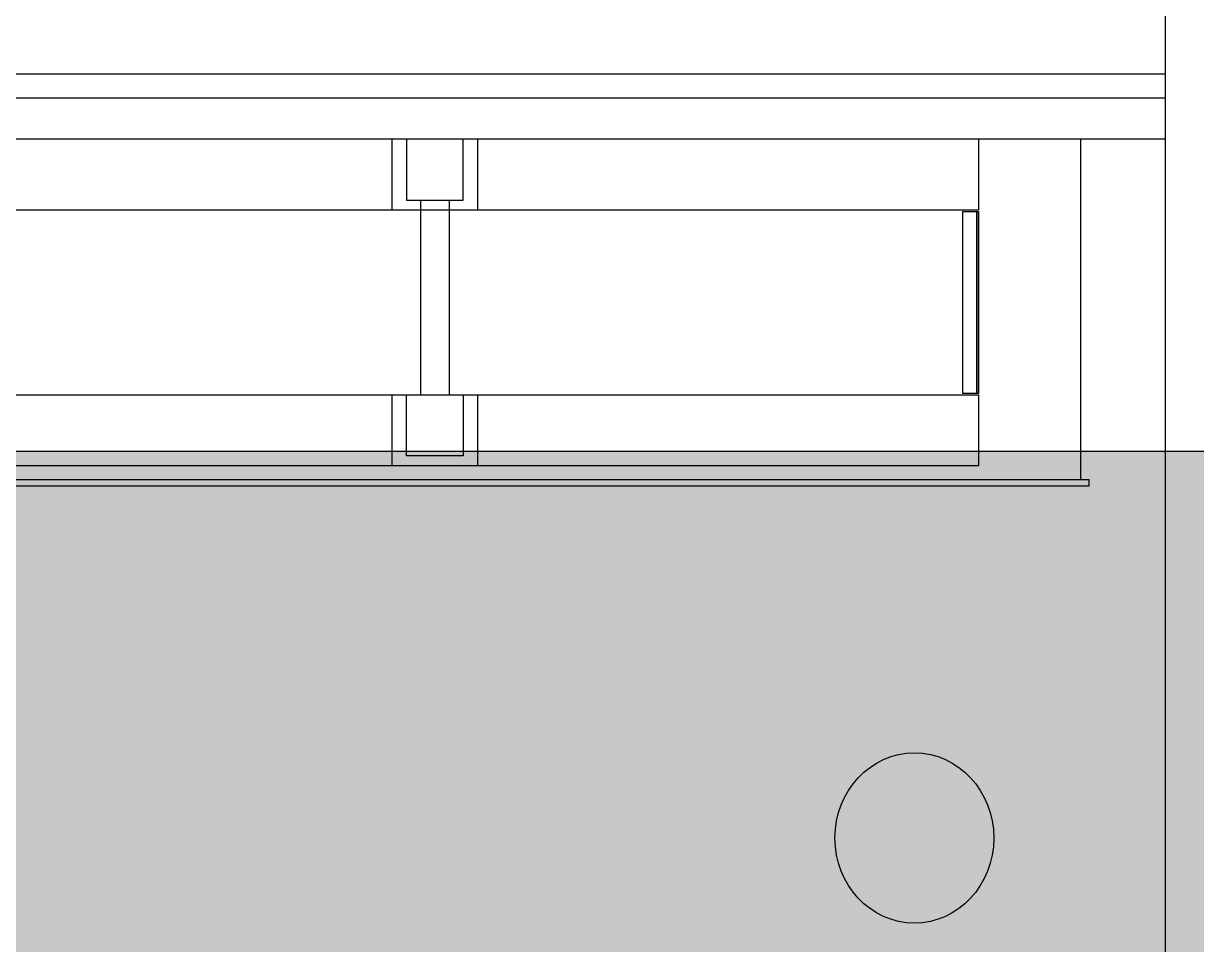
# Model space of a CAD drawing. Header units: metres. Extents: x 19 to 194, y 62 to 154.
# Drawn here: x 33.24 to 37.368, y 137.665 to 140.908 of the extents above; entities that cross this region are included whole.
import ezdxf

# ---------------------------------------------------------------- set-up
doc = ezdxf.new("R2010")
doc.units = ezdxf.units.M
doc.header["$MEASUREMENT"] = 0
doc.layers.add('ALL', color=7, linetype='Continuous')
doc.layers.add('ALL4', color=7, linetype='Continuous')

msp = doc.modelspace()

# ---------------------------------------------------------------- hatches: boundary and pattern name
at = {"layer": 'ALL4', "lineweight": 0, "true_color": 0xe6e6e6, "transparency": 33554687}
h = msp.add_hatch(color=254, dxfattribs=at)
h.dxf.hatch_style = 1
h.paths.add_polyline_path([(181.2945, 128.8704), (187.0549, 128.8704), (187.0549, 139.3912), (29.3495, 139.4008), (29.3495, 127.8507), (32.7796, 127.8507), (32.7295, 82.9907), (29.3495, 82.9907), (29.3495, 69.8204), (187.0545, 69.8204), (187.0545, 83.1151), (181.2945, 83.1151)])

# ---------------------------------------------------------------- linework, layer by layer
at = {"layer": 'ALL', "color": 18, "lineweight": 25, "true_color": 0x000000}
for points in [[(37.2571, 152.9888), (37.2571, 136.6865), (37.4201, 136.6865), (37.4201, 142.7352), (37.2571, 142.7352)], [(28.5001, 140.7303), (37.2571, 140.7303), (37.2571, 140.6453)], [(36.6001, 140.5003), (36.6001, 140.2503), (29.1251, 140.2503)], [(34.5376, 140.2503), (34.5376, 140.5003)], [(34.8376, 140.5003), (34.8376, 140.2503)], [(36.9601, 139.3004), (36.9601, 140.5003)], [(34.6376, 140.2853), (34.6376, 139.6003)], [(34.7376, 140.2853), (34.7376, 139.6003)], [(30.8126, 139.6002), (36.6001, 139.6003), (36.6001, 139.3503), (30.8126, 139.3502)], [(34.5376, 139.3503), (34.5376, 139.6003)], [(34.8376, 139.6003), (34.8376, 139.3503)]]:
    msp.add_lwpolyline(points, dxfattribs=at)
for points in [[(37.2571, 140.6453), (37.2571, 140.5003), (28.5001, 140.5003), (28.5001, 140.6453)], [(34.5876, 140.5003), (34.5876, 140.2853), (34.7876, 140.2853), (34.7876, 140.5003)], [(36.5451, 139.6053), (36.5451, 140.2453), (36.5951, 140.2453), (36.5951, 139.6053)], [(36.5951, 139.6053), (36.5951, 140.2453), (36.6001, 140.2453), (36.6001, 139.6053)], [(36.6001, 139.6003), (36.6001, 139.3503), (30.8126, 139.3503), (30.8126, 139.6003)], [(34.7876, 139.6003), (34.7876, 139.3853), (34.5876, 139.3853), (34.5876, 139.6003)], [(36.9901, 139.3003), (30.6876, 139.3003), (30.6876, 139.2803), (36.9901, 139.2803)]]:
    msp.add_lwpolyline(points, close=True, dxfattribs=at)
msp.add_ellipse((36.3751, 138.0399), major_axis=(0, -0.2999), ratio=0.932055, dxfattribs=at)
at = {"layer": 'ALL4', "color": 18, "lineweight": 25, "true_color": 0x000000}
for points in [[(37.2571, 152.9888), (37.2571, 136.6865), (37.4201, 136.6865), (37.4201, 142.7352), (37.2571, 142.7352)], [(28.5001, 140.7303), (37.2571, 140.7303), (37.2571, 140.6453)], [(36.6001, 140.5003), (36.6001, 140.2503), (29.1251, 140.2503)], [(34.5376, 140.2503), (34.5376, 140.5003)], [(34.8376, 140.5003), (34.8376, 140.2503)], [(36.9601, 139.3004), (36.9601, 140.5003)], [(34.6376, 140.2853), (34.6376, 139.6003)], [(34.7376, 140.2853), (34.7376, 139.6003)], [(30.8126, 139.6002), (36.6001, 139.6003), (36.6001, 139.3503), (30.8126, 139.3502)], [(34.5376, 139.3503), (34.5376, 139.6003)], [(34.8376, 139.6003), (34.8376, 139.3503)]]:
    msp.add_lwpolyline(points, dxfattribs=at)
for points in [[(37.2571, 140.6453), (37.2571, 140.5003), (28.5001, 140.5003), (28.5001, 140.6453)], [(34.5876, 140.5003), (34.5876, 140.2853), (34.7876, 140.2853), (34.7876, 140.5003)], [(36.5451, 139.6053), (36.5451, 140.2453), (36.5951, 140.2453), (36.5951, 139.6053)], [(36.5951, 139.6053), (36.5951, 140.2453), (36.6001, 140.2453), (36.6001, 139.6053)], [(36.6001, 139.6003), (36.6001, 139.3503), (30.8126, 139.3503), (30.8126, 139.6003)], [(34.7876, 139.6003), (34.7876, 139.3853), (34.5876, 139.3853), (34.5876, 139.6003)], [(36.9901, 139.3003), (30.6876, 139.3003), (30.6876, 139.2803), (36.9901, 139.2803)]]:
    msp.add_lwpolyline(points, close=True, dxfattribs=at)
at = {"layer": 'ALL4', "color": 254, "lineweight": 0, "true_color": 0xe6e6e6, "transparency": 33554687}
msp.add_lwpolyline([(181.2945, 128.8704), (187.0549, 128.8704), (187.0549, 139.3912), (29.3495, 139.4008), (29.3495, 127.8507), (32.7796, 127.8507), (32.7295, 82.9907), (29.3495, 82.9907), (29.3495, 69.8204), (187.0545, 69.8204), (187.0545, 83.1151), (181.2945, 83.1151)], close=True, dxfattribs=at)
at = {"layer": 'ALL4', "color": 254, "lineweight": 25, "true_color": 0xe6e6e6}
msp.add_lwpolyline([(181.2945, 128.8704), (187.0549, 128.8704), (187.0549, 139.3912), (29.3495, 139.4008), (29.3495, 127.8507), (32.7796, 127.8507), (32.7295, 82.9907), (29.3495, 82.9907), (29.3495, 69.8204), (187.0545, 69.8204), (187.0545, 83.1151), (181.2945, 83.1151)], close=True, dxfattribs=at)
at = {"layer": 'ALL4', "color": 18, "lineweight": 25, "true_color": 0x000000}
msp.add_ellipse((36.3751, 138.0399), major_axis=(0, -0.2999), ratio=0.932055, dxfattribs=at)

doc.saveas('drawing.dxf')
